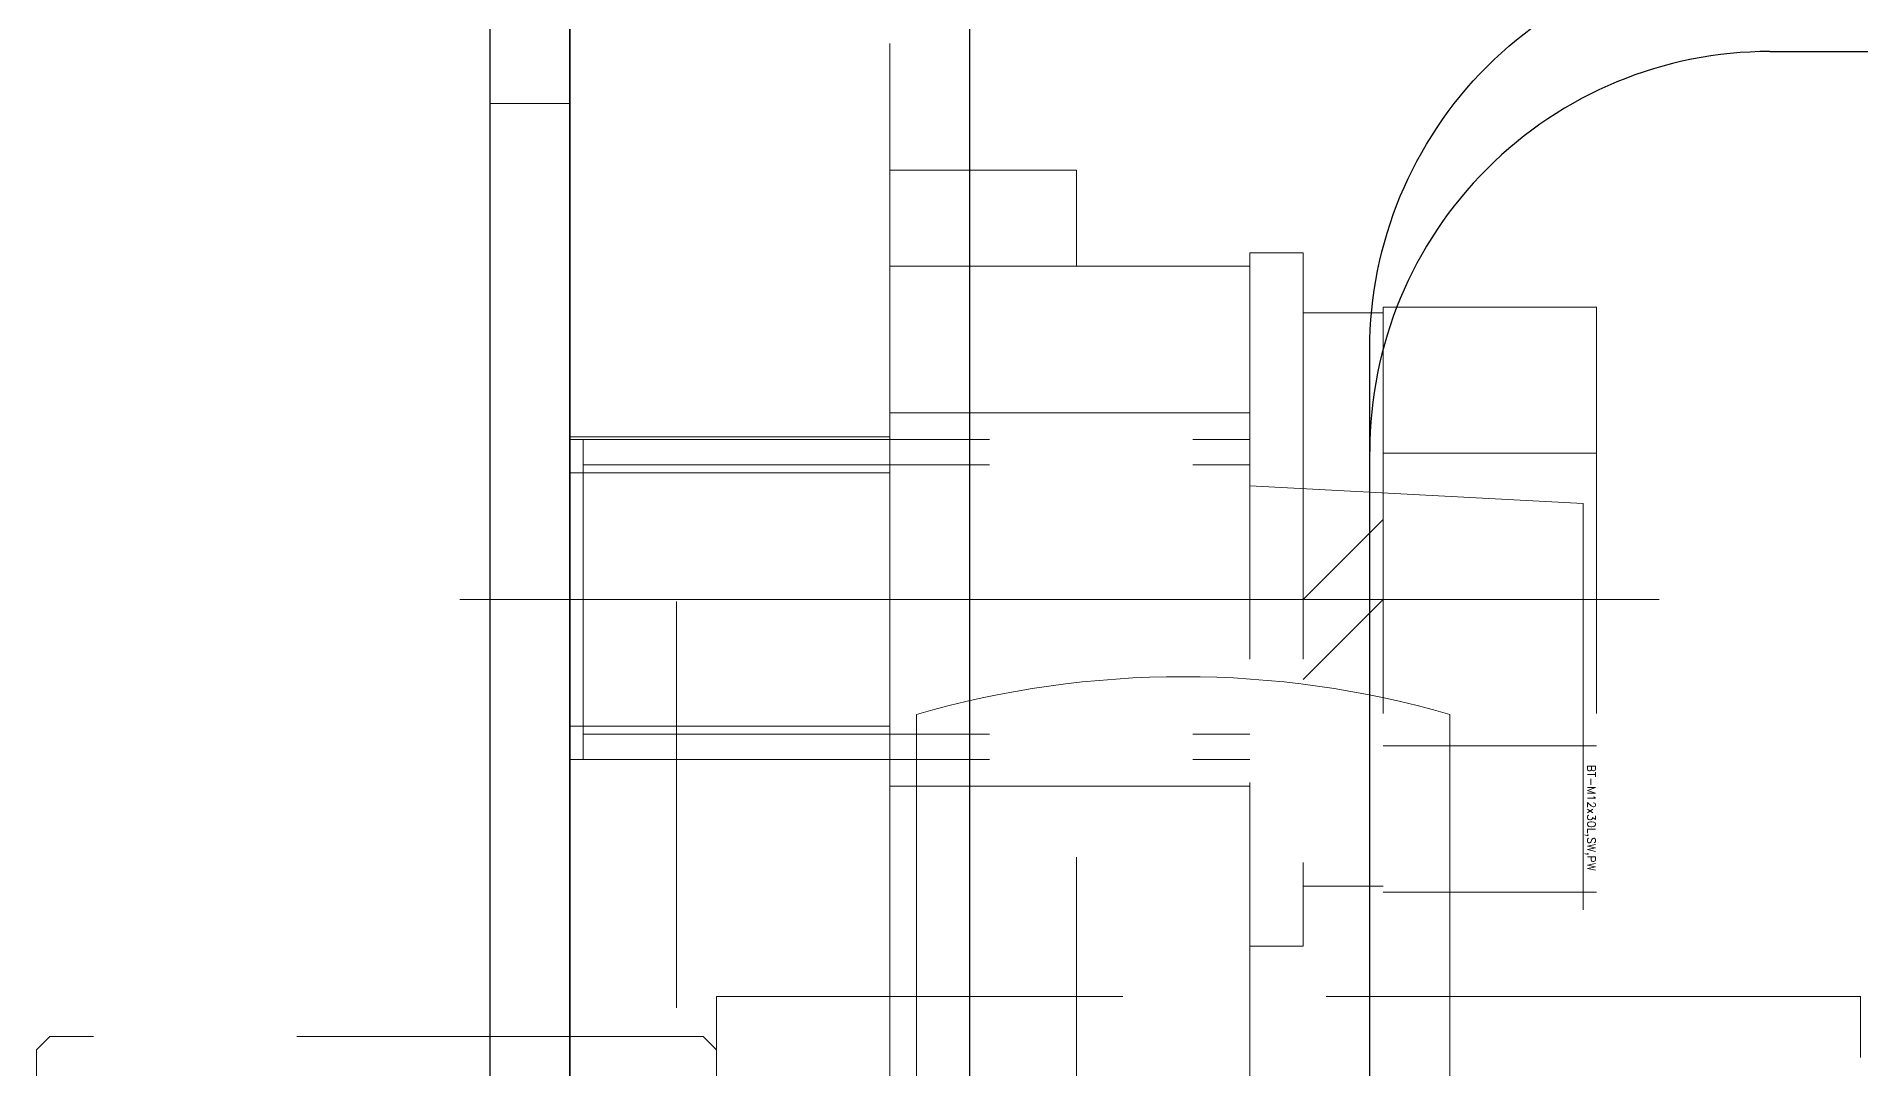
# Model space of a CAD drawing. Header units: millimetres. Extents: x 0 to 38884, y -3675 to 8056.
# Drawn here: x 12875.8 to 12944.2, y 4234.2 to 4272.9 of the extents above; entities that cross this region are included whole.
import ezdxf

# ---------------------------------------------------------------- set-up
doc = ezdxf.new("R2010")
doc.units = ezdxf.units.MM
doc.header["$LTSCALE"] = 2.4
doc.linetypes.add('CENTER2', pattern=[28.575, 19.05, -3.175, 3.175, -3.175])
doc.linetypes.add('HIDDEN', pattern=[9.525, 6.35, -3.175])
doc.layers.add('04_HIDDEN', color=2, linetype='HIDDEN', lineweight=13)
doc.layers.add('05_CENTER', color=4, linetype='CENTER2', lineweight=13)
doc.layers.add('10_DRAFT', color=8, linetype='Continuous', lineweight=0, plot=False)
doc.styles.add('KSS_TXT_L', font='txt.shx', dxfattribs={"height": 3, "bigfont": 'extfont2.shx'})

# ---------------------------------------------------------------- blocks, each defined once
blk = doc.blocks.new('A$C33B27836_1')
at = {"color": 3}
blk.add_lwpolyline([(0, 115), (3, 115), (3, -115), (0, -115)], close=True, dxfattribs=at)
at = {"layer": '04_HIDDEN', "color": 3}
blk.add_line((0, 57.5), (3, 57.5), dxfattribs=at)
blk = doc.blocks.new('SNCS-HN-V35.0-D45-L25.5a_1')
at = {"color": 0}
for points in [[(-25.5, 17.5), (0, 17.5), (0, 22), (-0.5, 22.5), (-25, 22.5), (-25.5, 22)], [(-25.5, -17.5), (0, -17.5), (0, -22), (-0.5, -22.5), (-25, -22.5), (-25.5, -22)]]:
    blk.add_lwpolyline(points, close=True, dxfattribs=at)
at = {"layer": '10_DRAFT'}
blk.add_line((-25.5, 0), (0, 0), dxfattribs=at)
blk = doc.blocks.new('A$C724029F7_1')
at = {"color": 4}
blk.add_blockref('SNCS-HN-V35.0-D45-L25.5a_1', (-274.5, 0), dxfattribs=at)
blk = doc.blocks.new('A$C038C65EF_1')
at = {"color": 0}
blk.add_line((-45, -59.445), (-135, -59.445), dxfattribs=at)
blk.add_lwpolyline([(-15, -115), (0, -115), (0, 115), (-15, 115)], close=True, dxfattribs=at)
blk.add_lwpolyline([(-135, 63.275), (-45, 63.275, -0.414214), (-30, 48.275), (-30, -48.275, -0.414214), (-45, -63.275), (-135, -63.275, -0.414214), (-150, -48.275), (-150, 48.275, -0.414214)], format="xyb", close=True, dxfattribs=at)
blk.add_arc((-45, -44.445), 15, 270, 0, dxfattribs=at)
at = {"layer": '04_HIDDEN'}
for p, q in [((-12, -82.6), (-12, 82.6)), ((-12, -32.891), (0, -32.891)), ((-12, -34.141), (0, -34.141)), ((-12, -43.641), (0, -43.641)), ((-12, -44.891), (0, -44.891))]:
    blk.add_line(p, q, dxfattribs=at)
at = {"layer": '04_HIDDEN', "color": 9}
blk.add_line((-12, -45), (0, -45), dxfattribs=at)
at = {"layer": '05_CENTER'}
blk.add_line((-16.143, -38.891), (4.119, -38.891), dxfattribs=at)
blk = doc.blocks.new('A$C4DE534E5_2')
at = {"color": 0, "linetype": 'CENTER2'}
blk.add_line((0, -27.009), (0, 15.354), dxfattribs=at)
at = {"color": 0}
for p, q in [((-10.97, 13), (10.97, 13)), ((-10.97, 5), (-10.97, 13)), ((-5.485, 5), (-5.485, 13)), ((5.485, 5), (5.485, 13)), ((10.97, 5), (10.97, 13)), ((-10.97, 5), (10.97, 5)), ((-10.75, 5), (-10.75, 2)), ((0, 2), (-3, 5)), ((0, 5), (3, 2)), ((10.75, 2), (10.75, 5)), ((-13, 2), (13, 2)), ((-13, 2), (-13, 0)), ((13, 0), (13, 2)), ((-13, 0), (13, 0))]:
    blk.add_line(p, q, dxfattribs=at)
at = {"color": 0, "linetype": 'HIDDEN'}
for p, q in [((-6, -25), (-6, 0)), ((-5.053, -25), (-5.053, 0)), ((5.053, -25), (5.053, 0)), ((6, -25), (6, 0)), ((-6, -25), (6, -25))]:
    blk.add_line(p, q, dxfattribs=at)
at = {"layer": '10_DRAFT', "style": 'KSS_TXT_L'}
blk.add_text('BT-M12x30L,SW,PW', height=0.3, dxfattribs=at).set_placement((6.19, 12.658))
blk = doc.blocks.new('MUCFC207a_1')
at = {"color": 0}
for p, q in [((-45, 8), (45, 8)), ((45, 8), (45, 0)), ((-55, 0), (55, 0)), ((51.391, 0), (51.391, -13.5)), ((55, 0), (55, -7)), ((-31.723, -7), (31.723, -7)), ((55, -7), (51.391, -7)), ((16.786, -13.5), (51.391, -13.5)), ((42.5, -26), (43.158, -13.5)), ((42.5, -26), (-42.5, -26)), ((24, -26), (24, -36.4)), ((-24, -36.4), (24, -36.4))]:
    blk.add_line(p, q, dxfattribs=at)
at = {"layer": '04_HIDDEN', "color": 0}
for p, q in [((-24, 6.5), (24, 6.5)), ((24, 6.5), (24, -26)), ((31.891, 0), (31.891, -13.5)), ((45.891, 0), (45.891, -13.5))]:
    blk.add_line(p, q, dxfattribs=at)
at = {"layer": '05_CENTER', "color": 0}
blk.add_line((38.891, -17.158), (38.891, 3.272), dxfattribs=at)
at = {"layer": '10_DRAFT'}
for p, q in [((34.583, -1), (-34.583, -1)), ((34.583, -21), (-34.583, -21))]:
    blk.add_line(p, q, dxfattribs=at)
blk.add_arc((0, -11), 36, 343.87238, 16.12762, dxfattribs=at)

msp = doc.modelspace()

# ---------------------------------------------------------------- block references
at = {"xscale": -1}
msp.add_blockref('A$C33B27836_1', (12895.7867, 4212.8896), dxfattribs=at)
at = {"rotation": 180}
msp.add_blockref('A$C038C65EF_1', (12895.7867, 4212.8896), dxfattribs=at)
at = {"layer": '04_HIDDEN', "color": 4, "rotation": 89.99999999999999}
msp.add_blockref('MUCFC207a_1', (12907.7867, 4212.8896), dxfattribs=at)
at = {"layer": '04_HIDDEN', "rotation": 270}
msp.add_blockref('A$C4DE534E5_2', (12921.2867, 4251.7805), dxfattribs=at)
at = {"layer": '04_HIDDEN'}
msp.add_blockref('A$C724029F7_1', (13175.7869, 4212.8896), dxfattribs=at)

doc.saveas('drawing.dxf')
